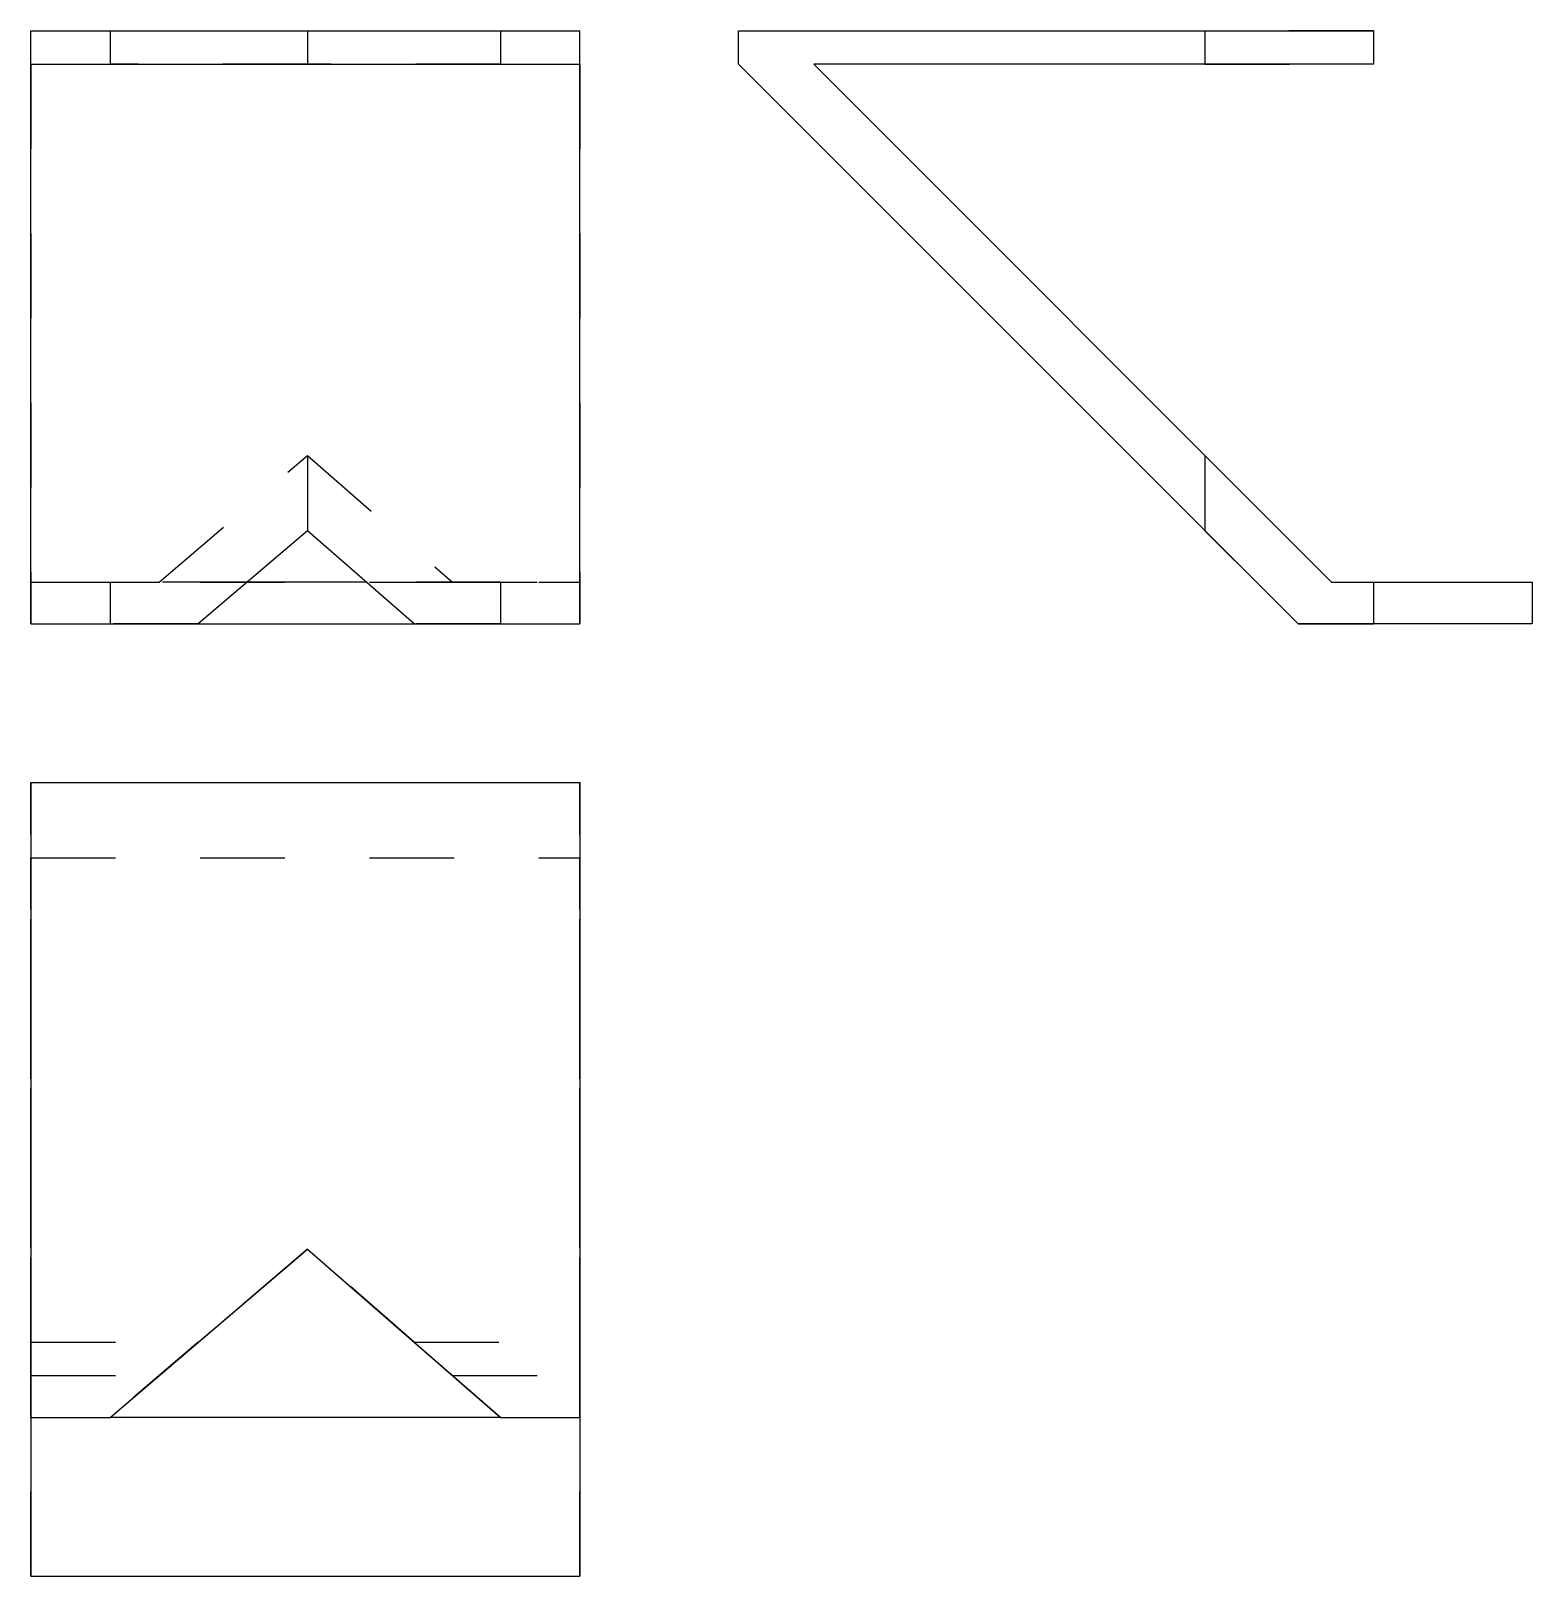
# Model space of a CAD drawing. Extents: x 0 to 1.77, y 0 to 1.83.
import ezdxf

# ---------------------------------------------------------------- set-up
doc = ezdxf.new("R2010")
doc.units = 0
doc.linetypes.add('HIDDEN', pattern=[0.046875, 0.031266, -0.015609])
for name, color, linetype in [('FRONT', 7, 'CONTINUOUS'), ('FRONT_HID', 7, 'HIDDEN'), ('LEFT', 7, 'CONTINUOUS'), ('LEFT_HID', 7, 'HIDDEN'), ('TOP', 7, 'CONTINUOUS'), ('TOP_HID', 7, 'HIDDEN')]:
    doc.layers.add(name, color=color, linetype=linetype)

msp = doc.modelspace()

# ---------------------------------------------------------------- linework, layer by layer
at = {"layer": 'FRONT'}
for p, q in [((0, 1.786184), (0, 1.825658)), ((0, 1.825658), (0.648438, 1.825658)), ((0.648438, 1.786184), (0.648438, 1.825658)), ((0, 1.125), (0, 1.786184)), ((0, 1.786184), (0.648438, 1.786184)), ((0.648438, 1.125), (0.648438, 1.786184)), ((0.326645, 1.235115), (0.197729, 1.125)), ((0.452874, 1.125), (0.326645, 1.235115)), ((0.396311, 1.174342), (0.255496, 1.174342)), ((0, 1.125), (0.197729, 1.125)), ((0.197729, 1.125), (0.452874, 1.125)), ((0.452874, 1.125), (0.648438, 1.125))]:
    msp.add_line(p, q, dxfattribs=at)
at = {"layer": 'FRONT_HID', "linetype": 'HIDDEN'}
for p, q in [((0, 1.825658), (0.09375, 1.825658)), ((0.09375, 1.825658), (0.326645, 1.825658)), ((0.09375, 1.825658), (0.09375, 1.786184)), ((0.326645, 1.825658), (0.554688, 1.825658)), ((0.326645, 1.825658), (0.326645, 1.786184)), ((0.554688, 1.825658), (0.648438, 1.825658)), ((0.554688, 1.825658), (0.554688, 1.786184)), ((0, 1.786184), (0, 1.174342)), ((0, 1.786184), (0.09375, 1.786184)), ((0.326645, 1.786184), (0.09375, 1.786184)), ((0.554688, 1.786184), (0.326645, 1.786184)), ((0.554688, 1.786184), (0.648438, 1.786184)), ((0.648438, 1.786184), (0.648438, 1.174342)), ((0.151516, 1.174342), (0.326645, 1.323931)), ((0.326645, 1.323931), (0.326645, 1.235115)), ((0.326645, 1.323931), (0.498125, 1.174342)), ((0, 1.174342), (0, 1.125)), ((0, 1.174342), (0.648438, 1.174342)), ((0, 1.174342), (0.151516, 1.174342)), ((0.09375, 1.174342), (0.09375, 1.125)), ((0.09375, 1.174342), (0.151516, 1.174342)), ((0.255496, 1.174342), (0.09375, 1.174342)), ((0.554688, 1.174342), (0.396311, 1.174342)), ((0.498125, 1.174342), (0.554687, 1.174342)), ((0.498125, 1.174342), (0.648438, 1.174342)), ((0.554688, 1.174342), (0.554688, 1.125)), ((0.648438, 1.174342), (0.648438, 1.125)), ((0, 1.125), (0.648438, 1.125)), ((0.09375, 1.125), (0.197729, 1.125)), ((0.197729, 1.125), (0.09375, 1.125)), ((0.554688, 1.125), (0.452874, 1.125)), ((0.452874, 1.125), (0.554688, 1.125))]:
    msp.add_line(p, q, dxfattribs=at)
at = {"layer": 'LEFT'}
for p, q in [((0.835938, 1.786184), (0.835938, 1.825658)), ((0.835938, 1.825658), (1.585938, 1.825658)), ((1.585938, 1.825658), (1.585938, 1.786184)), ((1.497122, 1.125), (0.835938, 1.786184)), ((1.585938, 1.786184), (0.924753, 1.786184)), ((0.924753, 1.786184), (1.536595, 1.174342)), ((1.387007, 1.323931), (1.536595, 1.174342)), ((1.536595, 1.174342), (1.773438, 1.174342)), ((1.536595, 1.174342), (1.585938, 1.174342)), ((1.773438, 1.174342), (1.773438, 1.125)), ((1.773438, 1.125), (1.497122, 1.125))]:
    msp.add_line(p, q, dxfattribs=at)
at = {"layer": 'LEFT_HID', "linetype": 'HIDDEN'}
for p, q in [((1.387007, 1.825658), (1.585937, 1.825658)), ((1.585938, 1.825658), (1.387007, 1.825658)), ((1.387007, 1.825658), (1.387007, 1.786184)), ((1.387007, 1.786184), (1.585937, 1.786184)), ((1.585937, 1.786184), (1.387007, 1.786184)), ((1.387007, 1.323931), (1.387007, 1.235115)), ((1.387007, 1.235115), (1.497122, 1.125)), ((1.497122, 1.125), (1.387007, 1.235115)), ((1.585938, 1.174342), (1.585938, 1.125)), ((1.585938, 1.174342), (1.585938, 1.125)), ((1.585937, 1.125), (1.497122, 1.125)), ((1.497122, 1.125), (1.585938, 1.125))]:
    msp.add_line(p, q, dxfattribs=at)
at = {"layer": 'TOP'}
for p, q in [((0, 0.9375), (0, 0.1875)), ((0, 0.9375), (0.648438, 0.9375)), ((0.648438, 0.9375), (0.648438, 0.1875)), ((0.09375, 0.1875), (0.326645, 0.386431)), ((0.151516, 0.236842), (0.326645, 0.386431)), ((0.326645, 0.386431), (0.498125, 0.236842)), ((0.326645, 0.386431), (0.554688, 0.1875)), ((0, 0.1875), (0, 0)), ((0, 0.1875), (0.09375, 0.1875)), ((0.554688, 0.1875), (0.09375, 0.1875)), ((0.554688, 0.1875), (0.648438, 0.1875)), ((0.648438, 0.1875), (0.648438, 0)), ((0, 0), (0.648438, 0))]:
    msp.add_line(p, q, dxfattribs=at)
at = {"layer": 'TOP_HID', "linetype": 'HIDDEN'}
for p, q in [((0, 0.276316), (0, 0.9375)), ((0.648438, 0.276316), (0.648438, 0.9375)), ((0, 0.1875), (0, 0.848684)), ((0, 0.848684), (0, 0.236842)), ((0, 0.848684), (0.648438, 0.848684)), ((0.648438, 0.1875), (0.648438, 0.848684)), ((0.648438, 0.848684), (0.648438, 0.236842)), ((0.326645, 0.386431), (0.197729, 0.276316)), ((0.452874, 0.276316), (0.326645, 0.386431)), ((0, 0), (0, 0.276316)), ((0, 0.276316), (0.197729, 0.276316)), ((0.197729, 0.276316), (0.09375, 0.1875)), ((0.452874, 0.276316), (0.648438, 0.276316)), ((0.554688, 0.1875), (0.452874, 0.276316)), ((0.648438, 0), (0.648438, 0.276316)), ((0, 0.236842), (0, 0.1875)), ((0, 0.236842), (0.151516, 0.236842)), ((0.09375, 0.1875), (0.151516, 0.236842)), ((0.498125, 0.236842), (0.554687, 0.1875)), ((0.498125, 0.236842), (0.648438, 0.236842)), ((0.648438, 0.236842), (0.648438, 0.1875))]:
    msp.add_line(p, q, dxfattribs=at)

doc.saveas('drawing.dxf')
